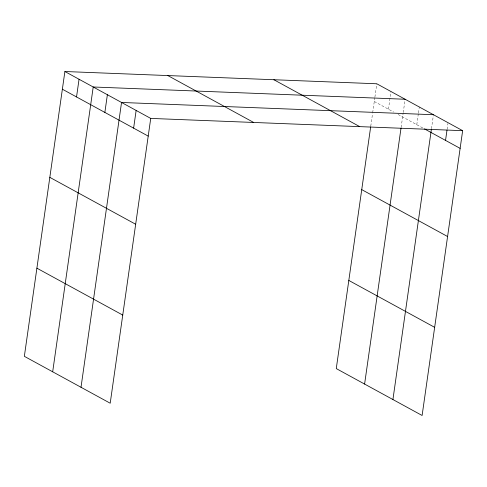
<?xml version="1.0" encoding="UTF-8"?>
<svg xmlns="http://www.w3.org/2000/svg" width="487" height="487" viewBox="0 0 487 487"><rect width="100%" height="100%" fill="white"/><g stroke="black" fill="none" stroke-linecap="round" stroke-linejoin="round"><path stroke-width="0.37" stroke-dasharray="2.44 1.83" d="M370.771 126.127L372.579 113.428M372.689 112.68L374.807 97.79M374.911 97.053L376.798 83.776M388.449 109.216L390.964 91.513M401.124 127.411L403.139 113.264M403.242 112.527L405.129 99.251M416.775 124.69L418.351 113.629M418.455 112.893L419.295 106.988M431.47 128.738L433.357 115.468M447.109 129.335L447.949 123.436M374.284 101.473L393.599 112.028M398.104 114.488L423.86 128.556"/><path stroke-width="0.73" d="M64.887 71.516L24.35 356.326L110.202 403.224L150.733 118.414L64.887 71.516L376.798 83.776L462.65 130.674L422.113 415.484L336.267 368.586L370.668 126.876M76.532 96.95L79.052 79.253M52.681 371.8L93.218 86.99L405.129 99.251M104.863 112.43L107.377 94.728M81.012 387.281L121.543 102.465L433.46 114.725M133.621 128.136L136.141 110.439M364.599 384.066L401.014 128.154M392.924 399.541L431.36 129.475M445.538 140.402L447.005 130.078M150.733 118.414L462.65 130.674M424.506 128.909L460.13 148.371M273.871 79.728L359.716 126.626M167.814 75.558L253.666 122.456M361.738 189.626L447.583 236.518M62.366 89.212L148.212 136.11M348.814 280.439L434.66 327.337M49.82 177.359L135.672 224.257M36.896 268.179L122.742 315.077"/></g></svg>
